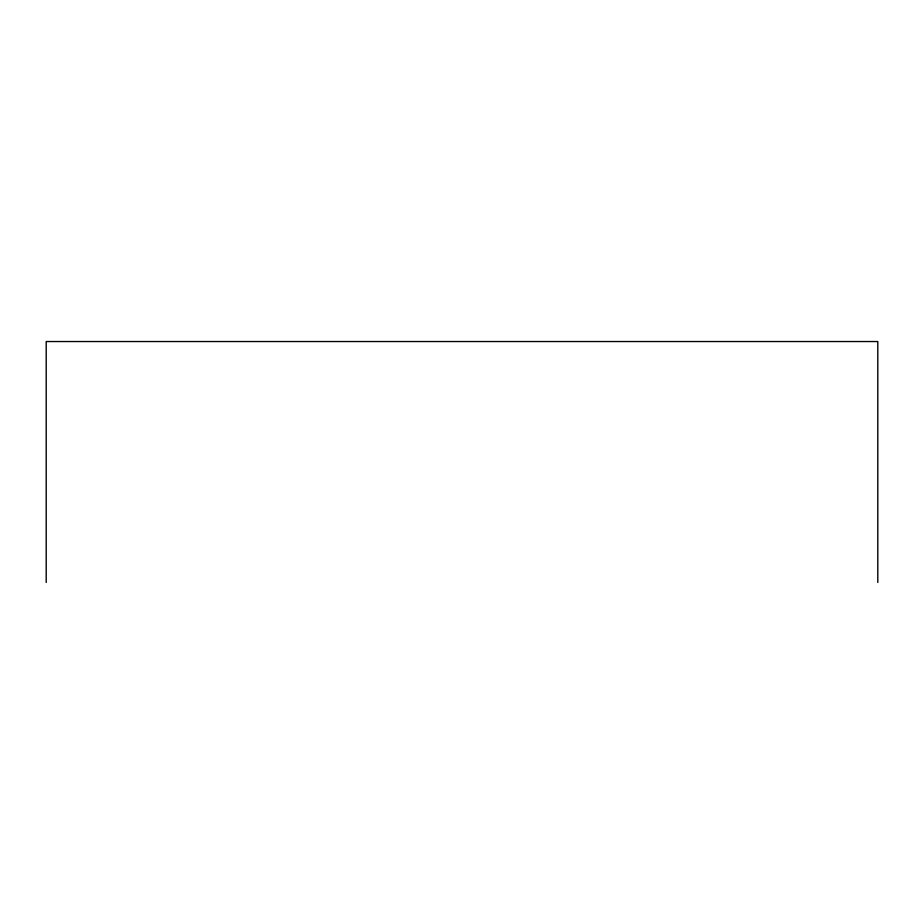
<?xml version="1.0" encoding="UTF-8"?>
<svg xmlns="http://www.w3.org/2000/svg" width="924" height="924" viewBox="0 0 924 924"><rect width="100%" height="100%" fill="white"/><g stroke="black" fill="none" stroke-linecap="round" stroke-linejoin="round"><path stroke-width="1.39" d="M877.8 582.466L877.8 341.534L46.2 341.534L46.2 582.466"/></g></svg>
